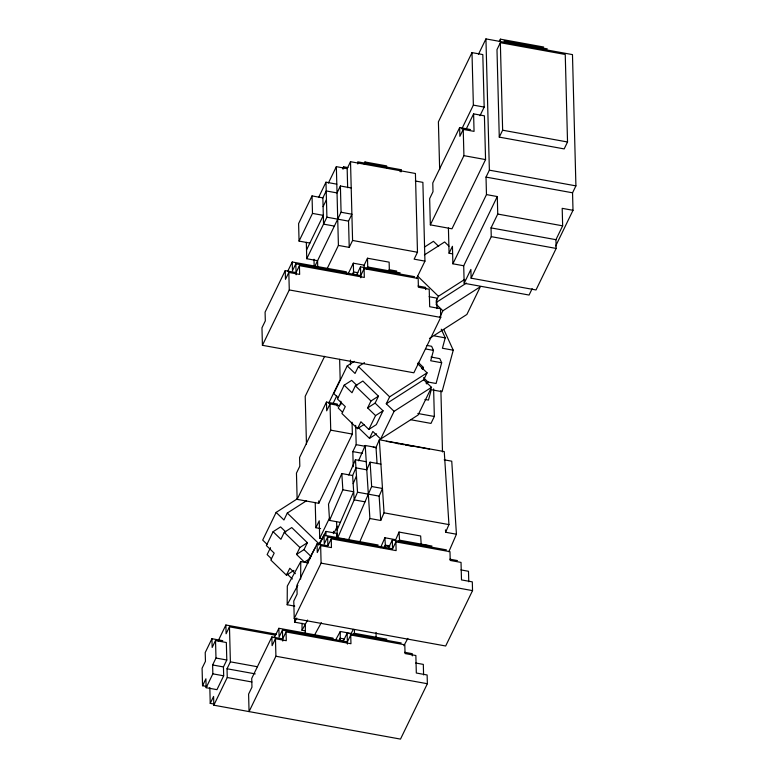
<?xml version="1.0" encoding="UTF-8"?>
<svg xmlns="http://www.w3.org/2000/svg" width="778" height="778" viewBox="0 0 778 778"><rect width="100%" height="100%" fill="white"/><g stroke="black" fill="none" stroke-linecap="round" stroke-linejoin="round"><path stroke-width="1.17" d="M294.745 606.12L287.179 604.749L287.306 586.106L300.765 561.58L308.341 562.951M305.316 633.448L305.384 624.131L294.561 622.167L294.59 618.666M300.648 579.056L300.765 561.58M305.258 630.851L302.01 630.258L302.059 623.266M325.924 536.071L325.963 531.403L336.777 533.368L336.748 538.036M333.451 533.679L333.47 531.345M353.348 629.363L351.102 633.457L340.287 631.493L340.219 640.809L343.468 641.403M354.447 629.519L354.408 635.013L354.369 633.282L386.822 639.176M376.046 639.399L376.095 632.417M427.054 345.451L431.615 346.278L433.492 350.392L430.701 360.759L441.671 362.752L436.088 383.496L427.307 381.901M441.272 329.201L445.22 337.866L442.429 348.243L453.243 350.197L442.069 391.684L431.255 389.72L428.464 400.087L424.953 399.454M365.008 501.829L354.194 499.865L352.629 475.523L341.814 473.559L328.511 504.183L329.551 520.414L340.365 522.378M348.787 475.066L355.439 459.749L366.253 461.714M329.551 520.414L342.855 489.79L341.814 473.559M358.561 460.8L365.213 445.483L376.027 447.447L377.067 463.678M352.629 475.523L355.954 467.86L366.769 469.824L370.095 462.171L380.919 464.135M353.154 483.634L356.48 475.98M337.039 530.042L353.669 491.745L342.855 489.79M376.027 447.447L379.353 439.784L444.257 451.571L448.945 524.596L445.619 532.259L456.433 534.223L448.838 551.728M355.439 459.749L357.52 492.202L337.564 538.152L336.524 521.921M348.379 540.117L371.66 486.513L370.095 462.171M365.213 445.483L369.9 518.518L380.714 520.482L379.149 496.131L382.475 488.477L371.66 486.513M359.922 541.488L369.9 518.518M380.714 520.482L384.04 512.819L379.353 439.784M380.607 547.605L384.886 537.754L395.701 539.718L399.026 532.064L420.655 535.993L421.18 544.104M384.439 548.082L385.402 545.874L384.886 537.754M398.599 542.363L399.542 540.175L399.026 532.064M351.209 187.955L340.394 185.991L337.03 192.915L326.215 190.95L322.86 197.875L312.036 195.91L298.606 223.587L299.063 241.092L309.877 243.057M318.562 197.495L325.982 182.198L336.806 184.162M299.063 241.092L312.493 213.405L312.036 195.91M364.085 268.682L364.318 277.435L299.413 265.648L296.058 272.572L285.234 270.608L265.084 312.134L265.317 320.886L261.962 327.81L262.419 345.306L413.857 372.798L440.727 317.424L440.494 308.681L429.68 306.717L429.223 289.212L418.399 287.247L418.175 278.495L364.085 268.682L360.729 275.597L295.825 263.82L292.47 270.744L292.236 261.991L346.327 271.804L346.385 273.992M328.394 183.054L336.349 166.657L347.163 168.622L350.518 161.698L415.423 173.484L417.485 252.247L414.129 259.162L424.944 261.126L422.882 182.363L415.306 180.992M287.588 271.571L292.236 261.991M299.413 265.648L299.647 274.401L288.823 272.436L285.468 279.36L285.234 270.608M323.084 206.617L326.449 199.703M342.544 168.923L343.575 166.793L347.902 167.581M306.522 249.981L323.317 215.37L312.493 213.405M262.419 345.306L289.28 289.941L288.823 272.436M317.725 266.659L317.57 260.698L306.756 258.734L326.906 217.198L325.982 182.198M364.016 163.944L364.979 161.97L386.617 165.899L386.676 168.087M314.691 266.63L341.075 212.248L340.394 185.991M327.275 268.371L338.411 245.42L349.225 247.385L348.534 221.127L351.899 214.213L341.075 212.248M349.225 247.385L352.58 240.46L350.518 161.698M348.155 273.837L353.329 263.188L364.143 265.152L367.498 258.228L389.136 262.157L389.36 270.909M400.057 171.666L401.02 169.692L357.754 161.834L357.812 164.022M352.522 274.07L353.552 271.94L357.88 272.728M356.363 275.363L360.496 266.844L414.586 276.667M366.769 268.964L367.731 266.98L400.184 272.874M324.63 356.305L305.209 396.323L306.464 444.053M479.987 115.728L484.179 107.082L482.807 54.577L471.993 52.612L438.403 121.825L439.658 169.555M478.509 54.197L485.939 38.9L572.472 54.606L575.915 185.874L572.55 192.798L573.007 210.303L555.696 245.984M499.34 41.341L500.4 39.163L543.666 47.02M500.342 42.693L496.986 49.617L499.272 137.123L564.176 148.909L567.532 141.985L565.246 54.47L500.342 42.693L502.637 130.208L499.272 137.123M337.331 406.223L337.273 404.035L326.459 402.08L299.588 457.445L299.812 466.197L296.457 473.121L297.147 499.369L318.776 503.298L352.366 434.085L352.055 422.26M470.466 129.537L459.652 127.573L432.782 182.947L433.006 191.699L429.651 198.623L430.341 224.871L451.969 228.8L485.56 159.587L484.412 115.834L473.598 113.87L466.246 129.012M222.751 640.673L211.937 638.709L205.217 652.557L205.45 661.31L202.086 668.224L202.543 685.729L206.87 686.517M328.627 403.412L340.171 379.615L339.636 359.329M461.821 128.905L473.364 105.118L471.993 52.612M297.371 498.786L276.132 512.401L262.692 540.088L267.039 544.299M354.311 361.342L347.221 365.884L333.791 393.561L338.129 397.772M339.782 405.669L330.037 403.908L326.682 410.823L326.459 402.08M473.598 113.87L474.055 131.365L463.231 129.411L459.876 136.325L459.652 127.573M202.543 685.729L205.907 678.805L206.141 687.694L216.955 689.658L223.675 675.81L223.442 666.931L226.797 660.007L226.34 642.502L215.525 640.547L212.161 647.461L211.937 638.709M333.052 403.51L336.728 395.934M218.132 640.975L225.883 625.006L276.443 634.177M285.789 531.957L280.576 526.9L273.097 531.705L266.377 545.543L274.187 553.119L270.832 560.043L286.45 575.195L293.938 570.4M356.888 385.431L351.675 380.374L344.187 385.178L337.477 399.017L345.286 406.593L341.931 413.517L357.549 428.668L364.104 424.467M275.324 635.159L229.471 626.835L226.106 633.759L225.883 625.006M206.141 687.694L212.851 673.845L212.618 664.966L215.983 658.042L215.525 640.547M270.501 547.663L267.146 554.588L271.483 558.798M306.522 500.74L287.296 513.062L283.941 519.986L276.132 512.401M341.124 402.129L338.245 408.061L342.583 412.272M364.464 362.645L358.395 366.535L355.04 373.459L347.221 365.884M297.147 499.369L330.728 430.156L330.037 403.908M430.341 224.871L463.921 155.658L463.231 129.411M310.072 558.526L304.451 562.124L296.525 554.432L304.013 549.628L307.368 542.713L291.75 527.562L284.262 532.356L280.907 539.28L273.097 531.705M357.549 428.668L360.904 421.754L368.83 429.437L375.55 415.598L367.624 407.905L375.113 403.111L378.468 396.187L362.849 381.035L355.361 385.83L352.006 392.754L344.187 385.178M213.765 704.002L210.235 703.37L213.59 696.446L213.824 705.199L400.495 739.1L427.365 683.726L427.132 674.983L416.318 673.019L415.86 655.514L405.037 653.549L404.813 644.797L350.722 634.984L347.367 641.899L282.463 630.122L279.108 637.046L278.874 628.293L332.965 638.106L333.023 640.294M213.824 705.199L227.254 677.512L227.03 668.759L230.385 661.835L229.471 626.835M416.463 278.612L424.944 261.126M286.45 575.195L289.815 568.271L295.358 573.658M296.525 554.432L299.89 547.508L307.368 542.713M367.624 407.905L370.98 400.981L378.468 396.187M320.624 528.583L315.878 527.727L319.243 520.803L319.7 538.308L322.938 538.891M353.222 466.761L352.823 451.59L356.178 444.666L355.672 425.401M452.631 253.871L449.071 253.22L452.436 246.305L452.893 263.8L463.707 265.765L497.288 196.552L486.474 194.588L452.893 263.8M486.474 194.588L486.017 177.092L489.372 170.168L485.939 38.9M286.051 631.95L282.696 638.874L271.872 636.91L251.722 678.435L251.955 687.188L248.6 694.112L249.057 711.607L275.918 656.243L275.461 638.738L286.285 640.702L286.051 631.95L350.956 643.727L350.722 634.984M395.905 541.877L396.128 550.62L331.234 538.843L327.869 545.767L317.054 543.803L296.904 585.328L297.128 594.081L293.773 601.005L294.23 618.5L445.677 645.993L472.538 590.619L472.314 581.866L461.49 579.911L461.033 562.406L450.219 560.442L449.985 551.69L395.905 541.877L392.55 548.791L327.645 537.015L324.28 543.939L324.056 535.186L378.137 544.999M319.7 538.308L329.668 517.759M358.201 427.423L369.492 438.364L372.847 431.45L380.656 439.025L418.087 415.024L431.527 387.337L423.718 379.761L427.073 372.847L417.523 363.579M380.656 439.025L394.086 411.338L386.277 403.763L389.642 396.838L427.073 372.847M436.04 301.222L438.432 296.272L464.738 279.409M375.113 403.111L383.039 410.794L376.319 424.642L368.83 429.437M274.226 637.872L278.874 628.293M319.408 544.765L324.056 535.186M275.461 638.738L272.106 645.662L271.872 636.91M331.234 538.843L331.457 547.595L320.643 545.631L317.278 552.555L317.054 543.803M334.19 532.697L337.331 526.21M439.784 317.161L442.886 310.772L480.318 286.771L466.888 314.458L429.456 338.459M294.23 618.5L321.1 563.136L320.643 545.631M422.435 369.365L423.388 367.391L418.185 362.334M532.171 288.667L529.069 295.047L464.165 283.27L470.885 269.431L471.108 278.184L536.013 289.961L556.163 248.435L555.939 239.682L562.65 225.834L562.193 208.339L573.007 210.303M471.108 278.184L491.258 236.648L491.035 227.896L497.745 214.057L497.288 196.552M426.811 384.011L427.842 381.881L423.504 377.68M433.618 388.912L434.338 416.483L430.983 423.407L410.92 419.77M339.159 640.362L340.19 638.242L344.518 639.03M383.807 548.354L385.373 545.135L389.7 545.923M343.001 641.665L347.134 633.146L401.224 642.968M388.183 548.558L392.316 540.039L446.407 549.861M353.426 635.237L354.369 633.282M398.589 542.149L399.542 540.175L431.994 546.068M306.94 562.805L315.012 548.091M318.455 545.077L325.963 531.403M287.179 604.749L297.838 585.328M294.561 622.167L296.807 618.072M302.01 630.258L307.621 620.037M314.419 635.276L321.343 622.653M335.795 639.662L340.287 631.493M403.84 645.721L407.876 638.368M424.35 247.151L433.453 241.316L438.666 246.363M424.389 254.941L444.627 241.968L448.964 246.179M436.088 302.545L466.44 283.085M421.52 368.587L423.388 367.391M386.277 403.763L423.718 379.761M375.55 415.598L383.039 410.794M425.974 383.087L427.842 381.881M394.086 411.338L431.527 387.337M369.492 438.364L376.571 433.832M320.565 542.072L318.542 543.365L287.296 513.062M503.979 41.001L547.255 48.849M473.364 105.118L484.179 107.082M502.637 130.208L567.532 141.985M463.921 155.658L485.56 159.587M489.372 170.168L575.915 185.874M486.017 177.092L572.55 192.798M497.745 214.057L562.65 225.834M491.035 227.896L555.939 239.682M491.258 236.648L556.163 248.435M326.906 217.198L348.534 221.127M334.365 226.087L323.541 224.122L322.86 197.875M352.58 240.46L417.485 252.247M389.068 269.674L396.751 271.075M418.058 286.003L425.634 287.383L425.692 289.572M429.106 296.719L436.682 298.091L436.954 308.594M289.28 289.941L440.727 317.424M434.406 335.901L445.22 337.866M425.517 348.943L433.492 350.392M431.012 357.044L439.794 358.639L441.671 362.752M417.825 413.488L434.338 416.483M330.728 430.156L352.366 434.085M386.326 441.291L429.592 449.149M396.712 443.421L398.988 443.83M401.263 444.248L403.539 444.656M405.815 445.074L411.513 446.105M444.18 459.817L451.746 461.189L456.433 534.223M373.265 447.185L376.503 447.778M356.178 444.666L365.66 446.387M352.823 451.59L362.305 453.311M357.52 492.202L379.149 496.131M384.04 512.819L448.945 524.596M421.725 544.444L428.308 545.641M385.402 545.874L389.729 546.652M338.644 538.347L340.813 538.746M342.972 539.135L345.14 539.524M449.879 559.197L457.445 560.578M460.926 569.914L468.492 571.285L468.774 581.788M321.1 563.136L472.538 590.619M404.696 652.304L412.272 653.685L412.33 655.873M415.744 663.021L423.32 664.393L423.592 674.896M275.918 656.243L427.365 683.726M215.983 658.042L226.797 660.007M230.385 661.835L257.43 666.746M212.618 664.966L223.442 666.931M227.03 668.759L255.242 673.884M212.851 673.845L223.675 675.81M227.254 677.512L251.946 681.995M417.601 276.073L438.432 296.272M435.943 304.042L442.886 310.772M358.395 366.535L389.642 396.838M355.361 385.83L370.98 400.981M304.013 549.628L311.151 556.552M284.262 532.356L299.89 547.508M287.111 573.95L292.314 578.997M443.859 329.609L453.243 350.197M445.463 529.867L445.619 532.259M500.4 39.163L500.449 41.351M463.707 265.765L464.165 283.27M448.41 227.935L449.071 253.22M440.893 390.527L442.497 451.94M401.02 169.692L401.078 171.88M399.542 540.175L399.6 542.363M392.316 540.039L392.55 548.791M385.373 545.135L385.45 548.179M364.979 161.97L365.038 164.158M367.498 258.228L367.79 269.169M364.143 265.152L364.23 268.439M360.496 266.844L360.788 277.785M353.329 263.188L353.64 275.218M347.163 168.622L347.659 187.712M350.431 360.097L350.547 364.872M343.575 166.793L343.633 168.982M336.349 166.657L338.411 245.42M347.134 633.146L347.426 644.087M340.735 401.205L340.832 404.706M340.19 638.242L340.229 639.594M327.645 537.015L327.869 545.767M313.991 259.259L314.176 266.426M318.717 500.935L318.776 503.298M315.216 502.432L315.878 527.727M306.318 242.318L306.756 258.734M295.825 263.82L296.117 274.76M282.463 630.122L282.754 641.062M209.827 687.616L210.235 703.37"/></g></svg>
